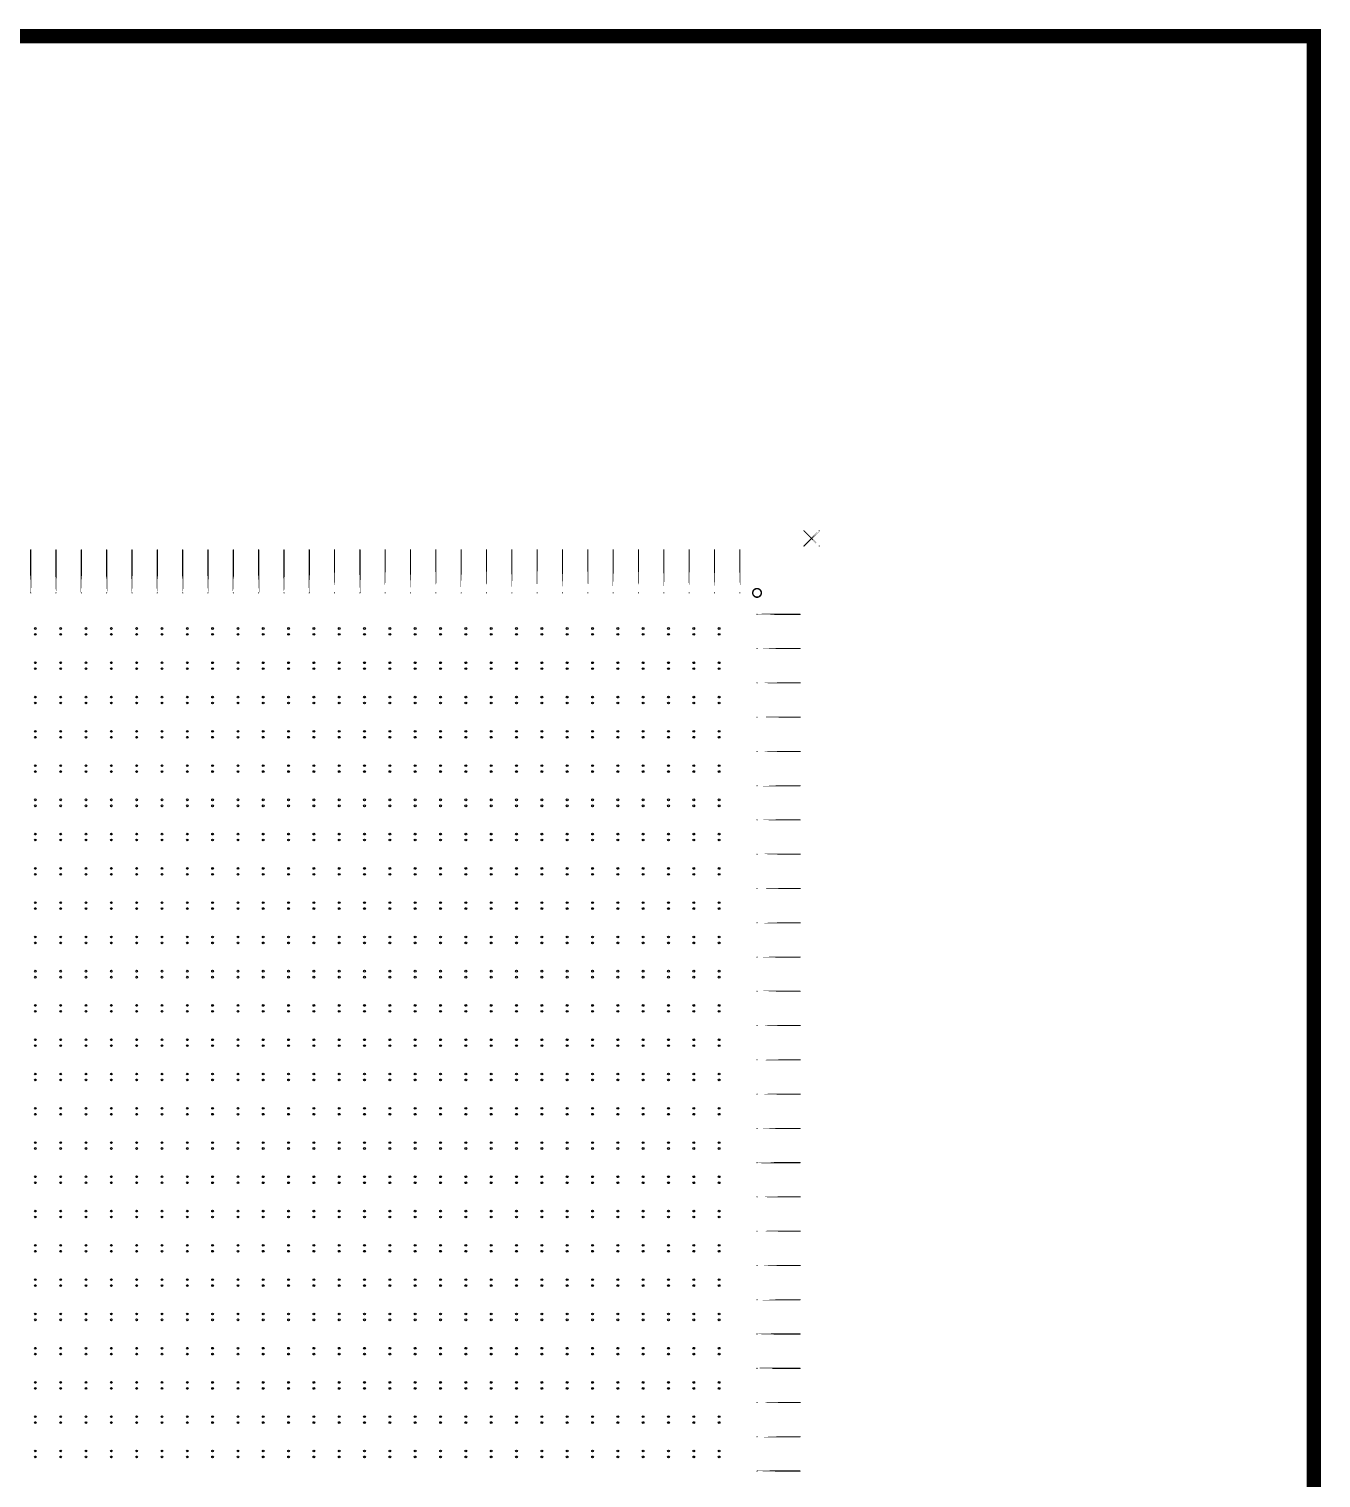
# Model space of a CAD drawing. Extents: x 11 to 212, y 11 to 212.
# Drawn here: x 121.7 to 211.7, y 110.7 to 211.7 of the extents above; entities that cross this region are included whole.
import ezdxf

# ---------------------------------------------------------------- set-up
doc = ezdxf.new("R2010")
doc.units = 0
doc.layers.get('0').update_dxf_attribs({"linetype": 'continuous'})
doc.layers.add('P1', color=7, linetype='continuous')

# ---------------------------------------------------------------- blocks, each defined once
blk = doc.blocks.new('cutlineendpoint')
at = {"const_width": 0.04}
blk.add_lwpolyline([(-0.02, 0, 1), (0.02, 0, 1)], format="xyb", close=True, dxfattribs=at)

msp = doc.modelspace()

# ---------------------------------------------------------------- linework, layer by layer
at = {"layer": 'P1'}
for points, const_width in [([(11.2, 211.2), (211.2, 211.2), (211.2, 11.2), (11.2, 11.2)], 1), ([(176.73, 176.73), (175.67, 175.67)], 0.08), ([(176.73, 175.67), (175.67, 176.73)], 0.08), ([(121.79, 172.4), (121.79, 175.4)], 0.08), ([(123.55, 172.4), (123.55, 175.4)], 0.08), ([(125.32, 172.4), (125.32, 175.4)], 0.08), ([(127.08, 172.4), (127.08, 175.4)], 0.08), ([(128.85, 172.4), (128.85, 175.4)], 0.08), ([(130.61, 172.4), (130.61, 175.4)], 0.08), ([(132.38, 172.4), (132.38, 175.4)], 0.08), ([(134.14, 172.4), (134.14, 175.4)], 0.08), ([(135.91, 172.4), (135.91, 175.4)], 0.08), ([(137.67, 172.4), (137.67, 175.4)], 0.08), ([(139.44, 172.4), (139.44, 175.4)], 0.08), ([(141.2, 172.4), (141.2, 175.4)], 0.08), ([(142.96, 172.4), (142.96, 175.4)], 0.08), ([(144.73, 172.4), (144.73, 175.4)], 0.08), ([(146.49, 172.4), (146.49, 175.4)], 0.08), ([(148.26, 172.4), (148.26, 175.4)], 0.08), ([(150.02, 172.4), (150.02, 175.4)], 0.08), ([(151.79, 172.4), (151.79, 175.4)], 0.08), ([(153.55, 172.4), (153.55, 175.4)], 0.08), ([(155.32, 172.4), (155.32, 175.4)], 0.08), ([(157.08, 172.4), (157.08, 175.4)], 0.08), ([(158.85, 172.4), (158.85, 175.4)], 0.08), ([(160.61, 172.4), (160.61, 175.4)], 0.08), ([(162.38, 172.4), (162.38, 175.4)], 0.08), ([(164.14, 172.4), (164.14, 175.4)], 0.08), ([(165.91, 172.4), (165.91, 175.4)], 0.08), ([(167.67, 172.4), (167.67, 175.4)], 0.08), ([(169.44, 172.4), (169.44, 175.4)], 0.08), ([(171.2, 172.4), (171.2, 175.4)], 0.08), ([(172.4, 170.91), (175.4, 170.91)], 0.08), ([(172.4, 168.52), (175.4, 168.52)], 0.08), ([(172.4, 166.13), (175.4, 166.13)], 0.08), ([(172.4, 163.74), (175.4, 163.74)], 0.08), ([(172.4, 161.35), (175.4, 161.35)], 0.08), ([(172.4, 158.96), (175.4, 158.96)], 0.08), ([(172.4, 156.58), (175.4, 156.58)], 0.08), ([(172.4, 154.19), (175.4, 154.19)], 0.08), ([(172.4, 151.8), (175.4, 151.8)], 0.08), ([(172.4, 149.41), (175.4, 149.41)], 0.08), ([(172.4, 147.02), (175.4, 147.02)], 0.08), ([(172.4, 144.64), (175.4, 144.64)], 0.08), ([(172.4, 142.25), (175.4, 142.25)], 0.08), ([(172.4, 139.86), (175.4, 139.86)], 0.08), ([(172.4, 137.47), (175.4, 137.47)], 0.08), ([(172.4, 135.08), (175.4, 135.08)], 0.08), ([(172.4, 132.69), (175.4, 132.69)], 0.08), ([(172.4, 130.31), (175.4, 130.31)], 0.08), ([(172.4, 127.92), (175.4, 127.92)], 0.08), ([(172.4, 125.53), (175.4, 125.53)], 0.08), ([(172.4, 123.14), (175.4, 123.14)], 0.08), ([(172.4, 120.75), (175.4, 120.75)], 0.08), ([(172.4, 118.36), (175.4, 118.36)], 0.08), ([(172.4, 115.98), (175.4, 115.98)], 0.08), ([(172.4, 113.59), (175.4, 113.59)], 0.08), ([(172.4, 111.2), (175.4, 111.2)], 0.08)]:
    msp.add_lwpolyline(points, close=True, dxfattribs=dict(at, const_width=const_width))
at = {"layer": 'P1', "const_width": 0.1}
msp.add_lwpolyline([(172.1, 172.4, 1), (172.7, 172.4, 1)], format="xyb", close=True, dxfattribs=at)
at = {"layer": 'P1'}
for centre in [(122.11, 169.92), (123.88, 169.92), (125.64, 169.92), (127.41, 169.92), (129.17, 169.92), (130.94, 169.92), (132.7, 169.92), (134.46, 169.92), (136.23, 169.92), (137.99, 169.92), (139.76, 169.92), (141.52, 169.92), (143.29, 169.92), (145.05, 169.92), (146.82, 169.92), (148.58, 169.92), (150.35, 169.92), (152.11, 169.92), (153.88, 169.92), (155.64, 169.92), (157.41, 169.92), (159.17, 169.92), (160.94, 169.92), (162.7, 169.92), (164.46, 169.92), (166.23, 169.92), (167.99, 169.92), (169.76, 169.92), (122.11, 169.51), (123.88, 169.51), (125.64, 169.51), (127.41, 169.51), (129.17, 169.51), (130.94, 169.51), (132.7, 169.51), (134.46, 169.51), (136.23, 169.51), (137.99, 169.51), (139.76, 169.51), (141.52, 169.51), (143.29, 169.51), (145.05, 169.51), (146.82, 169.51), (148.58, 169.51), (150.35, 169.51), (152.11, 169.51), (153.88, 169.51), (155.64, 169.51), (157.41, 169.51), (159.17, 169.51), (160.94, 169.51), (162.7, 169.51), (164.46, 169.51), (166.23, 169.51), (167.99, 169.51), (169.76, 169.51), (122.11, 167.53), (122.11, 167.12), (123.88, 167.53), (123.88, 167.12), (125.64, 167.53), (125.64, 167.12), (127.41, 167.53), (127.41, 167.12), (129.17, 167.53), (129.17, 167.12), (130.94, 167.53), (130.94, 167.12), (132.7, 167.53), (132.7, 167.12), (134.46, 167.53), (134.46, 167.12), (136.23, 167.53), (136.23, 167.12), (137.99, 167.53), (137.99, 167.12), (139.76, 167.53), (139.76, 167.12), (141.52, 167.53), (141.52, 167.12), (143.29, 167.53), (143.29, 167.12), (145.05, 167.53), (145.05, 167.12), (146.82, 167.53), (146.82, 167.12), (148.58, 167.53), (148.58, 167.12), (150.35, 167.53), (150.35, 167.12), (152.11, 167.53), (152.11, 167.12), (153.88, 167.53), (153.88, 167.12), (155.64, 167.53), (155.64, 167.12), (157.41, 167.53), (157.41, 167.12), (159.17, 167.53), (159.17, 167.12), (160.94, 167.53), (160.94, 167.12), (162.7, 167.53), (162.7, 167.12), (164.46, 167.53), (164.46, 167.12), (166.23, 167.53), (166.23, 167.12), (167.99, 167.53), (167.99, 167.12), (169.76, 167.53), (169.76, 167.12), (122.11, 165.14), (122.11, 164.73), (123.88, 165.14), (123.88, 164.73), (125.64, 165.14), (125.64, 164.73), (127.41, 165.14), (127.41, 164.73), (129.17, 165.14), (129.17, 164.73), (130.94, 165.14), (130.94, 164.73), (132.7, 165.14), (132.7, 164.73), (134.46, 165.14), (134.46, 164.73), (136.23, 165.14), (136.23, 164.73), (137.99, 165.14), (137.99, 164.73), (139.76, 165.14), (139.76, 164.73), (141.52, 165.14), (141.52, 164.73), (143.29, 165.14), (143.29, 164.73), (145.05, 165.14), (145.05, 164.73), (146.82, 165.14), (146.82, 164.73), (148.58, 165.14), (148.58, 164.73), (150.35, 165.14), (150.35, 164.73), (152.11, 165.14), (152.11, 164.73), (153.88, 165.14), (153.88, 164.73), (155.64, 165.14), (155.64, 164.73), (157.41, 165.14), (157.41, 164.73), (159.17, 165.14), (159.17, 164.73), (160.94, 165.14), (160.94, 164.73), (162.7, 165.14), (162.7, 164.73), (164.46, 165.14), (164.46, 164.73), (166.23, 165.14), (166.23, 164.73), (167.99, 165.14), (167.99, 164.73), (169.76, 165.14), (169.76, 164.73), (122.11, 162.75), (123.88, 162.75), (125.64, 162.75), (127.41, 162.75), (129.17, 162.75), (130.94, 162.75), (132.7, 162.75), (134.46, 162.75), (136.23, 162.75), (137.99, 162.75), (139.76, 162.75), (141.52, 162.75), (143.29, 162.75), (145.05, 162.75), (146.82, 162.75), (148.58, 162.75), (150.35, 162.75), (152.11, 162.75), (153.88, 162.75), (155.64, 162.75), (157.41, 162.75), (159.17, 162.75), (160.94, 162.75), (162.7, 162.75), (164.46, 162.75), (166.23, 162.75), (167.99, 162.75), (169.76, 162.75), (122.11, 162.34), (123.88, 162.34), (125.64, 162.34), (127.41, 162.34), (129.17, 162.34), (130.94, 162.34), (132.7, 162.34), (134.46, 162.34), (136.23, 162.34), (137.99, 162.34), (139.76, 162.34), (141.52, 162.34), (143.29, 162.34), (145.05, 162.34), (146.82, 162.34), (148.58, 162.34), (150.35, 162.34), (152.11, 162.34), (153.88, 162.34), (155.64, 162.34), (157.41, 162.34), (159.17, 162.34), (160.94, 162.34), (162.7, 162.34), (164.46, 162.34), (166.23, 162.34), (167.99, 162.34), (169.76, 162.34), (122.11, 160.36), (122.11, 159.95), (123.88, 160.36), (123.88, 159.95), (125.64, 160.36), (125.64, 159.95), (127.41, 160.36), (127.41, 159.95), (129.17, 160.36), (129.17, 159.95), (130.94, 160.36), (130.94, 159.95), (132.7, 160.36), (132.7, 159.95), (134.46, 160.36), (134.46, 159.95), (136.23, 160.36), (136.23, 159.95), (137.99, 160.36), (137.99, 159.95), (139.76, 160.36), (139.76, 159.95), (141.52, 160.36), (141.52, 159.95), (143.29, 160.36), (143.29, 159.95), (145.05, 160.36), (145.05, 159.95), (146.82, 160.36), (146.82, 159.95), (148.58, 160.36), (148.58, 159.95), (150.35, 160.36), (150.35, 159.95), (152.11, 160.36), (152.11, 159.95), (153.88, 160.36), (153.88, 159.95), (155.64, 160.36), (155.64, 159.95), (157.41, 160.36), (157.41, 159.95), (159.17, 160.36), (159.17, 159.95), (160.94, 160.36), (160.94, 159.95), (162.7, 160.36), (162.7, 159.95), (164.46, 160.36), (164.46, 159.95), (166.23, 160.36), (166.23, 159.95), (167.99, 160.36), (167.99, 159.95), (169.76, 160.36), (169.76, 159.95), (122.11, 157.98), (122.11, 157.56), (123.88, 157.98), (123.88, 157.56), (125.64, 157.98), (125.64, 157.56), (127.41, 157.98), (127.41, 157.56), (129.17, 157.98), (129.17, 157.56), (130.94, 157.98), (130.94, 157.56), (132.7, 157.98), (132.7, 157.56), (134.46, 157.98), (134.46, 157.56), (136.23, 157.98), (136.23, 157.56), (137.99, 157.98), (137.99, 157.56), (139.76, 157.98), (139.76, 157.56), (141.52, 157.98), (141.52, 157.56), (143.29, 157.98), (143.29, 157.56), (145.05, 157.98), (145.05, 157.56), (146.82, 157.98), (146.82, 157.56), (148.58, 157.98), (148.58, 157.56), (150.35, 157.98), (150.35, 157.56), (152.11, 157.98), (152.11, 157.56), (153.88, 157.98), (153.88, 157.56), (155.64, 157.98), (155.64, 157.56), (157.41, 157.98), (157.41, 157.56), (159.17, 157.98), (159.17, 157.56), (160.94, 157.98), (160.94, 157.56), (162.7, 157.98), (162.7, 157.56), (164.46, 157.98), (164.46, 157.56), (166.23, 157.98), (166.23, 157.56), (167.99, 157.98), (167.99, 157.56), (169.76, 157.98), (169.76, 157.56), (122.11, 155.59), (123.88, 155.59), (125.64, 155.59), (127.41, 155.59), (129.17, 155.59), (130.94, 155.59), (132.7, 155.59), (134.46, 155.59), (136.23, 155.59), (137.99, 155.59), (139.76, 155.59), (141.52, 155.59), (143.29, 155.59), (145.05, 155.59), (146.82, 155.59), (148.58, 155.59), (150.35, 155.59), (152.11, 155.59), (153.88, 155.59), (155.64, 155.59), (157.41, 155.59), (159.17, 155.59), (160.94, 155.59), (162.7, 155.59), (164.46, 155.59), (166.23, 155.59), (167.99, 155.59), (169.76, 155.59), (122.11, 155.18), (123.88, 155.18), (125.64, 155.18), (127.41, 155.18), (129.17, 155.18), (130.94, 155.18), (132.7, 155.18), (134.46, 155.18), (136.23, 155.18), (137.99, 155.18), (139.76, 155.18), (141.52, 155.18), (143.29, 155.18), (145.05, 155.18), (146.82, 155.18), (148.58, 155.18), (150.35, 155.18), (152.11, 155.18), (153.88, 155.18), (155.64, 155.18), (157.41, 155.18), (159.17, 155.18), (160.94, 155.18), (162.7, 155.18), (164.46, 155.18), (166.23, 155.18), (167.99, 155.18), (169.76, 155.18), (122.11, 153.2), (122.11, 152.79), (123.88, 153.2), (123.88, 152.79), (125.64, 153.2), (125.64, 152.79), (127.41, 153.2), (127.41, 152.79), (129.17, 153.2), (129.17, 152.79), (130.94, 153.2), (130.94, 152.79), (132.7, 153.2), (132.7, 152.79), (134.46, 153.2), (134.46, 152.79), (136.23, 153.2), (136.23, 152.79), (137.99, 153.2), (137.99, 152.79), (139.76, 153.2), (139.76, 152.79), (141.52, 153.2), (141.52, 152.79), (143.29, 153.2), (143.29, 152.79), (145.05, 153.2), (145.05, 152.79), (146.82, 153.2), (146.82, 152.79), (148.58, 153.2), (148.58, 152.79), (150.35, 153.2), (150.35, 152.79), (152.11, 153.2), (152.11, 152.79), (153.88, 153.2), (153.88, 152.79), (155.64, 153.2), (155.64, 152.79), (157.41, 153.2), (157.41, 152.79), (159.17, 153.2), (159.17, 152.79), (160.94, 153.2), (160.94, 152.79), (162.7, 153.2), (162.7, 152.79), (164.46, 153.2), (164.46, 152.79), (166.23, 153.2), (166.23, 152.79), (167.99, 153.2), (167.99, 152.79), (169.76, 153.2), (169.76, 152.79), (122.11, 150.81), (123.88, 150.81), (125.64, 150.81), (127.41, 150.81), (129.17, 150.81), (130.94, 150.81), (132.7, 150.81), (134.46, 150.81), (136.23, 150.81), (137.99, 150.81), (139.76, 150.81), (141.52, 150.81), (143.29, 150.81), (145.05, 150.81), (146.82, 150.81), (148.58, 150.81), (150.35, 150.81), (152.11, 150.81), (153.88, 150.81), (155.64, 150.81), (157.41, 150.81), (159.17, 150.81), (160.94, 150.81), (162.7, 150.81), (164.46, 150.81), (166.23, 150.81), (167.99, 150.81), (169.76, 150.81), (122.11, 150.4), (123.88, 150.4), (125.64, 150.4), (127.41, 150.4), (129.17, 150.4), (130.94, 150.4), (132.7, 150.4), (134.46, 150.4), (136.23, 150.4), (137.99, 150.4), (139.76, 150.4), (141.52, 150.4), (143.29, 150.4), (145.05, 150.4), (146.82, 150.4), (148.58, 150.4), (150.35, 150.4), (152.11, 150.4), (153.88, 150.4), (155.64, 150.4), (157.41, 150.4), (159.17, 150.4), (160.94, 150.4), (162.7, 150.4), (164.46, 150.4), (166.23, 150.4), (167.99, 150.4), (169.76, 150.4), (122.11, 148.42), (123.88, 148.42), (125.64, 148.42), (127.41, 148.42), (129.17, 148.42), (130.94, 148.42), (132.7, 148.42), (134.46, 148.42), (136.23, 148.42), (137.99, 148.42), (139.76, 148.42), (141.52, 148.42), (143.29, 148.42), (145.05, 148.42), (146.82, 148.42), (148.58, 148.42), (150.35, 148.42), (152.11, 148.42), (153.88, 148.42), (155.64, 148.42), (157.41, 148.42), (159.17, 148.42), (160.94, 148.42), (162.7, 148.42), (164.46, 148.42), (166.23, 148.42), (167.99, 148.42), (169.76, 148.42), (122.11, 148.01), (123.88, 148.01), (125.64, 148.01), (127.41, 148.01), (129.17, 148.01), (130.94, 148.01), (132.7, 148.01), (134.46, 148.01), (136.23, 148.01), (137.99, 148.01), (139.76, 148.01), (141.52, 148.01), (143.29, 148.01), (145.05, 148.01), (146.82, 148.01), (148.58, 148.01), (150.35, 148.01), (152.11, 148.01), (153.88, 148.01), (155.64, 148.01), (157.41, 148.01), (159.17, 148.01), (160.94, 148.01), (162.7, 148.01), (164.46, 148.01), (166.23, 148.01), (167.99, 148.01), (169.76, 148.01), (122.11, 146.04), (122.11, 145.62), (123.88, 146.04), (123.88, 145.62), (125.64, 146.04), (125.64, 145.62), (127.41, 146.04), (127.41, 145.62), (129.17, 146.04), (129.17, 145.62), (130.94, 146.04), (130.94, 145.62), (132.7, 146.04), (132.7, 145.62), (134.46, 146.04), (134.46, 145.62), (136.23, 146.04), (136.23, 145.62), (137.99, 146.04), (137.99, 145.62), (139.76, 146.04), (139.76, 145.62), (141.52, 146.04), (141.52, 145.62), (143.29, 146.04), (143.29, 145.62), (145.05, 146.04), (145.05, 145.62), (146.82, 146.04), (146.82, 145.62), (148.58, 146.04), (148.58, 145.62), (150.35, 146.04), (150.35, 145.62), (152.11, 146.04), (152.11, 145.62), (153.88, 146.04), (153.88, 145.62), (155.64, 146.04), (155.64, 145.62), (157.41, 146.04), (157.41, 145.62), (159.17, 146.04), (159.17, 145.62), (160.94, 146.04), (160.94, 145.62), (162.7, 146.04), (162.7, 145.62), (164.46, 146.04), (164.46, 145.62), (166.23, 146.04), (166.23, 145.62), (167.99, 146.04), (167.99, 145.62), (169.76, 146.04), (169.76, 145.62), (122.11, 143.65), (123.88, 143.65), (125.64, 143.65), (127.41, 143.65), (129.17, 143.65), (130.94, 143.65), (132.7, 143.65), (134.46, 143.65), (136.23, 143.65), (137.99, 143.65), (139.76, 143.65), (141.52, 143.65), (143.29, 143.65), (145.05, 143.65), (146.82, 143.65), (148.58, 143.65), (150.35, 143.65), (152.11, 143.65), (153.88, 143.65), (155.64, 143.65), (157.41, 143.65), (159.17, 143.65), (160.94, 143.65), (162.7, 143.65), (164.46, 143.65), (166.23, 143.65), (167.99, 143.65), (169.76, 143.65), (122.11, 143.24), (123.88, 143.24), (125.64, 143.24), (127.41, 143.24), (129.17, 143.24), (130.94, 143.24), (132.7, 143.24), (134.46, 143.24), (136.23, 143.24), (137.99, 143.24), (139.76, 143.24), (141.52, 143.24), (143.29, 143.24), (145.05, 143.24), (146.82, 143.24), (148.58, 143.24), (150.35, 143.24), (152.11, 143.24), (153.88, 143.24), (155.64, 143.24), (157.41, 143.24), (159.17, 143.24), (160.94, 143.24), (162.7, 143.24), (164.46, 143.24), (166.23, 143.24), (167.99, 143.24), (169.76, 143.24), (122.11, 141.26), (122.11, 140.85), (123.88, 141.26), (123.88, 140.85), (125.64, 141.26), (125.64, 140.85), (127.41, 141.26), (127.41, 140.85), (129.17, 141.26), (129.17, 140.85), (130.94, 141.26), (130.94, 140.85), (132.7, 141.26), (132.7, 140.85), (134.46, 141.26), (134.46, 140.85), (136.23, 141.26), (136.23, 140.85), (137.99, 141.26), (137.99, 140.85), (139.76, 141.26), (139.76, 140.85), (141.52, 141.26), (141.52, 140.85), (143.29, 141.26), (143.29, 140.85), (145.05, 141.26), (145.05, 140.85), (146.82, 141.26), (146.82, 140.85), (148.58, 141.26), (148.58, 140.85), (150.35, 141.26), (150.35, 140.85), (152.11, 141.26), (152.11, 140.85), (153.88, 141.26), (153.88, 140.85), (155.64, 141.26), (155.64, 140.85), (157.41, 141.26), (157.41, 140.85), (159.17, 141.26), (159.17, 140.85), (160.94, 141.26), (160.94, 140.85), (162.7, 141.26), (162.7, 140.85), (164.46, 141.26), (164.46, 140.85), (166.23, 141.26), (166.23, 140.85), (167.99, 141.26), (167.99, 140.85), (169.76, 141.26), (169.76, 140.85), (122.11, 138.87), (122.11, 138.46), (123.88, 138.87), (123.88, 138.46), (125.64, 138.87), (125.64, 138.46), (127.41, 138.87), (127.41, 138.46), (129.17, 138.87), (129.17, 138.46), (130.94, 138.87), (130.94, 138.46), (132.7, 138.87), (132.7, 138.46), (134.46, 138.87), (134.46, 138.46), (136.23, 138.87), (136.23, 138.46), (137.99, 138.87), (137.99, 138.46), (139.76, 138.87), (139.76, 138.46), (141.52, 138.87), (141.52, 138.46), (143.29, 138.87), (143.29, 138.46), (145.05, 138.87), (145.05, 138.46), (146.82, 138.87), (146.82, 138.46), (148.58, 138.87), (148.58, 138.46), (150.35, 138.87), (150.35, 138.46), (152.11, 138.87), (152.11, 138.46), (153.88, 138.87), (153.88, 138.46), (155.64, 138.87), (155.64, 138.46), (157.41, 138.87), (157.41, 138.46), (159.17, 138.87), (159.17, 138.46), (160.94, 138.87), (160.94, 138.46), (162.7, 138.87), (162.7, 138.46), (164.46, 138.87), (164.46, 138.46), (166.23, 138.87), (166.23, 138.46), (167.99, 138.87), (167.99, 138.46), (169.76, 138.87), (169.76, 138.46), (122.11, 136.48), (123.88, 136.48), (125.64, 136.48), (127.41, 136.48), (129.17, 136.48), (130.94, 136.48), (132.7, 136.48), (134.46, 136.48), (136.23, 136.48), (137.99, 136.48), (139.76, 136.48), (141.52, 136.48), (143.29, 136.48), (145.05, 136.48), (146.82, 136.48), (148.58, 136.48), (150.35, 136.48), (152.11, 136.48), (153.88, 136.48), (155.64, 136.48), (157.41, 136.48), (159.17, 136.48), (160.94, 136.48), (162.7, 136.48), (164.46, 136.48), (166.23, 136.48), (167.99, 136.48), (169.76, 136.48), (122.11, 136.07), (123.88, 136.07), (125.64, 136.07), (127.41, 136.07), (129.17, 136.07), (130.94, 136.07), (132.7, 136.07), (134.46, 136.07), (136.23, 136.07), (137.99, 136.07), (139.76, 136.07), (141.52, 136.07), (143.29, 136.07), (145.05, 136.07), (146.82, 136.07), (148.58, 136.07), (150.35, 136.07), (152.11, 136.07), (153.88, 136.07), (155.64, 136.07), (157.41, 136.07), (159.17, 136.07), (160.94, 136.07), (162.7, 136.07), (164.46, 136.07), (166.23, 136.07), (167.99, 136.07), (169.76, 136.07), (122.11, 134.09), (122.11, 133.68), (123.88, 134.09), (123.88, 133.68), (125.64, 134.09), (125.64, 133.68), (127.41, 134.09), (127.41, 133.68), (129.17, 134.09), (129.17, 133.68), (130.94, 134.09), (130.94, 133.68), (132.7, 134.09), (132.7, 133.68), (134.46, 134.09), (134.46, 133.68), (136.23, 134.09), (136.23, 133.68), (137.99, 134.09), (137.99, 133.68), (139.76, 134.09), (139.76, 133.68), (141.52, 134.09), (141.52, 133.68), (143.29, 134.09), (143.29, 133.68), (145.05, 134.09), (145.05, 133.68), (146.82, 134.09), (146.82, 133.68), (148.58, 134.09), (148.58, 133.68), (150.35, 134.09), (150.35, 133.68), (152.11, 134.09), (152.11, 133.68), (153.88, 134.09), (153.88, 133.68), (155.64, 134.09), (155.64, 133.68), (157.41, 134.09), (157.41, 133.68), (159.17, 134.09), (159.17, 133.68), (160.94, 134.09), (160.94, 133.68), (162.7, 134.09), (162.7, 133.68), (164.46, 134.09), (164.46, 133.68), (166.23, 134.09), (166.23, 133.68), (167.99, 134.09), (167.99, 133.68), (169.76, 134.09), (169.76, 133.68), (122.11, 131.71), (122.11, 131.29), (123.88, 131.71), (123.88, 131.29), (125.64, 131.71), (125.64, 131.29), (127.41, 131.71), (127.41, 131.29), (129.17, 131.71), (129.17, 131.29), (130.94, 131.71), (130.94, 131.29), (132.7, 131.71), (132.7, 131.29), (134.46, 131.71), (134.46, 131.29), (136.23, 131.71), (136.23, 131.29), (137.99, 131.71), (137.99, 131.29), (139.76, 131.71), (139.76, 131.29), (141.52, 131.71), (141.52, 131.29), (143.29, 131.71), (143.29, 131.29), (145.05, 131.71), (145.05, 131.29), (146.82, 131.71), (146.82, 131.29), (148.58, 131.71), (148.58, 131.29), (150.35, 131.71), (150.35, 131.29), (152.11, 131.71), (152.11, 131.29), (153.88, 131.71), (153.88, 131.29), (155.64, 131.71), (155.64, 131.29), (157.41, 131.71), (157.41, 131.29), (159.17, 131.71), (159.17, 131.29), (160.94, 131.71), (160.94, 131.29), (162.7, 131.71), (162.7, 131.29), (164.46, 131.71), (164.46, 131.29), (166.23, 131.71), (166.23, 131.29), (167.99, 131.71), (167.99, 131.29), (169.76, 131.71), (169.76, 131.29), (122.11, 129.32), (123.88, 129.32), (125.64, 129.32), (127.41, 129.32), (129.17, 129.32), (130.94, 129.32), (132.7, 129.32), (134.46, 129.32), (136.23, 129.32), (137.99, 129.32), (139.76, 129.32), (141.52, 129.32), (143.29, 129.32), (145.05, 129.32), (146.82, 129.32), (148.58, 129.32), (150.35, 129.32), (152.11, 129.32), (153.88, 129.32), (155.64, 129.32), (157.41, 129.32), (159.17, 129.32), (160.94, 129.32), (162.7, 129.32), (164.46, 129.32), (166.23, 129.32), (167.99, 129.32), (169.76, 129.32), (122.11, 128.91), (123.88, 128.91), (125.64, 128.91), (127.41, 128.91), (129.17, 128.91), (130.94, 128.91), (132.7, 128.91), (134.46, 128.91), (136.23, 128.91), (137.99, 128.91), (139.76, 128.91), (141.52, 128.91), (143.29, 128.91), (145.05, 128.91), (146.82, 128.91), (148.58, 128.91), (150.35, 128.91), (152.11, 128.91), (153.88, 128.91), (155.64, 128.91), (157.41, 128.91), (159.17, 128.91), (160.94, 128.91), (162.7, 128.91), (164.46, 128.91), (166.23, 128.91), (167.99, 128.91), (169.76, 128.91), (122.11, 126.93), (122.11, 126.52), (123.88, 126.93), (123.88, 126.52), (125.64, 126.93), (125.64, 126.52), (127.41, 126.93), (127.41, 126.52), (129.17, 126.93), (129.17, 126.52), (130.94, 126.93), (130.94, 126.52), (132.7, 126.93), (132.7, 126.52), (134.46, 126.93), (134.46, 126.52), (136.23, 126.93), (136.23, 126.52), (137.99, 126.93), (137.99, 126.52), (139.76, 126.93), (139.76, 126.52), (141.52, 126.93), (141.52, 126.52), (143.29, 126.93), (143.29, 126.52), (145.05, 126.93), (145.05, 126.52), (146.82, 126.93), (146.82, 126.52), (148.58, 126.93), (148.58, 126.52), (150.35, 126.93), (150.35, 126.52), (152.11, 126.93), (152.11, 126.52), (153.88, 126.93), (153.88, 126.52), (155.64, 126.93), (155.64, 126.52), (157.41, 126.93), (157.41, 126.52), (159.17, 126.93), (159.17, 126.52), (160.94, 126.93), (160.94, 126.52), (162.7, 126.93), (162.7, 126.52), (164.46, 126.93), (164.46, 126.52), (166.23, 126.93), (166.23, 126.52), (167.99, 126.93), (167.99, 126.52), (169.76, 126.93), (169.76, 126.52), (122.11, 124.54), (123.88, 124.54), (125.64, 124.54), (127.41, 124.54), (129.17, 124.54), (130.94, 124.54), (132.7, 124.54), (134.46, 124.54), (136.23, 124.54), (137.99, 124.54), (139.76, 124.54), (141.52, 124.54), (143.29, 124.54), (145.05, 124.54), (146.82, 124.54), (148.58, 124.54), (150.35, 124.54), (152.11, 124.54), (153.88, 124.54), (155.64, 124.54), (157.41, 124.54), (159.17, 124.54), (160.94, 124.54), (162.7, 124.54), (164.46, 124.54), (166.23, 124.54), (167.99, 124.54), (169.76, 124.54), (122.11, 124.13), (123.88, 124.13), (125.64, 124.13), (127.41, 124.13), (129.17, 124.13), (130.94, 124.13), (132.7, 124.13), (134.46, 124.13), (136.23, 124.13), (137.99, 124.13), (139.76, 124.13), (141.52, 124.13), (143.29, 124.13), (145.05, 124.13), (146.82, 124.13), (148.58, 124.13), (150.35, 124.13), (152.11, 124.13), (153.88, 124.13), (155.64, 124.13), (157.41, 124.13), (159.17, 124.13), (160.94, 124.13), (162.7, 124.13), (164.46, 124.13), (166.23, 124.13), (167.99, 124.13), (169.76, 124.13), (122.11, 122.15), (123.88, 122.15), (125.64, 122.15), (127.41, 122.15), (129.17, 122.15), (130.94, 122.15), (132.7, 122.15), (134.46, 122.15), (136.23, 122.15), (137.99, 122.15), (139.76, 122.15), (141.52, 122.15), (143.29, 122.15), (145.05, 122.15), (146.82, 122.15), (148.58, 122.15), (150.35, 122.15), (152.11, 122.15), (153.88, 122.15), (155.64, 122.15), (157.41, 122.15), (159.17, 122.15), (160.94, 122.15), (162.7, 122.15), (164.46, 122.15), (166.23, 122.15), (167.99, 122.15), (169.76, 122.15), (122.11, 121.74), (123.88, 121.74), (125.64, 121.74), (127.41, 121.74), (129.17, 121.74), (130.94, 121.74), (132.7, 121.74), (134.46, 121.74), (136.23, 121.74), (137.99, 121.74), (139.76, 121.74), (141.52, 121.74), (143.29, 121.74), (145.05, 121.74), (146.82, 121.74), (148.58, 121.74), (150.35, 121.74), (152.11, 121.74), (153.88, 121.74), (155.64, 121.74), (157.41, 121.74), (159.17, 121.74), (160.94, 121.74), (162.7, 121.74), (164.46, 121.74), (166.23, 121.74), (167.99, 121.74), (169.76, 121.74), (122.11, 119.76), (122.11, 119.35), (123.88, 119.76), (123.88, 119.35), (125.64, 119.76), (125.64, 119.35), (127.41, 119.76), (127.41, 119.35), (129.17, 119.76), (129.17, 119.35), (130.94, 119.76), (130.94, 119.35), (132.7, 119.76), (132.7, 119.35), (134.46, 119.76), (134.46, 119.35), (136.23, 119.76), (136.23, 119.35), (137.99, 119.76), (137.99, 119.35), (139.76, 119.76), (139.76, 119.35), (141.52, 119.76), (141.52, 119.35), (143.29, 119.76), (143.29, 119.35), (145.05, 119.76), (145.05, 119.35), (146.82, 119.76), (146.82, 119.35), (148.58, 119.76), (148.58, 119.35), (150.35, 119.76), (150.35, 119.35), (152.11, 119.76), (152.11, 119.35), (153.88, 119.76), (153.88, 119.35), (155.64, 119.76), (155.64, 119.35), (157.41, 119.76), (157.41, 119.35), (159.17, 119.76), (159.17, 119.35), (160.94, 119.76), (160.94, 119.35), (162.7, 119.76), (162.7, 119.35), (164.46, 119.76), (164.46, 119.35), (166.23, 119.76), (166.23, 119.35), (167.99, 119.76), (167.99, 119.35), (169.76, 119.76), (169.76, 119.35), (122.11, 117.38), (123.88, 117.38), (125.64, 117.38), (127.41, 117.38), (129.17, 117.38), (130.94, 117.38), (132.7, 117.38), (134.46, 117.38), (136.23, 117.38), (137.99, 117.38), (139.76, 117.38), (141.52, 117.38), (143.29, 117.38), (145.05, 117.38), (146.82, 117.38), (148.58, 117.38), (150.35, 117.38), (152.11, 117.38), (153.88, 117.38), (155.64, 117.38), (157.41, 117.38), (159.17, 117.38), (160.94, 117.38), (162.7, 117.38), (164.46, 117.38), (166.23, 117.38), (167.99, 117.38), (169.76, 117.38), (122.11, 116.96), (123.88, 116.96), (125.64, 116.96), (127.41, 116.96), (129.17, 116.96), (130.94, 116.96), (132.7, 116.96), (134.46, 116.96), (136.23, 116.96), (137.99, 116.96), (139.76, 116.96), (141.52, 116.96), (143.29, 116.96), (145.05, 116.96), (146.82, 116.96), (148.58, 116.96), (150.35, 116.96), (152.11, 116.96), (153.88, 116.96), (155.64, 116.96), (157.41, 116.96), (159.17, 116.96), (160.94, 116.96), (162.7, 116.96), (164.46, 116.96), (166.23, 116.96), (167.99, 116.96), (169.76, 116.96), (122.11, 114.99), (122.11, 114.58), (123.88, 114.99), (123.88, 114.58), (125.64, 114.99), (125.64, 114.58), (127.41, 114.99), (127.41, 114.58), (129.17, 114.99), (129.17, 114.58), (130.94, 114.99), (130.94, 114.58), (132.7, 114.99), (132.7, 114.58), (134.46, 114.99), (134.46, 114.58), (136.23, 114.99), (136.23, 114.58), (137.99, 114.99), (137.99, 114.58), (139.76, 114.99), (139.76, 114.58), (141.52, 114.99), (141.52, 114.58), (143.29, 114.99), (143.29, 114.58), (145.05, 114.99), (145.05, 114.58), (146.82, 114.99), (146.82, 114.58), (148.58, 114.99), (148.58, 114.58), (150.35, 114.99), (150.35, 114.58), (152.11, 114.99), (152.11, 114.58), (153.88, 114.99), (153.88, 114.58), (155.64, 114.99), (155.64, 114.58), (157.41, 114.99), (157.41, 114.58), (159.17, 114.99), (159.17, 114.58), (160.94, 114.99), (160.94, 114.58), (162.7, 114.99), (162.7, 114.58), (164.46, 114.99), (164.46, 114.58), (166.23, 114.99), (166.23, 114.58), (167.99, 114.99), (167.99, 114.58), (169.76, 114.99), (169.76, 114.58), (122.11, 112.6), (122.11, 112.19), (123.88, 112.6), (123.88, 112.19), (125.64, 112.6), (125.64, 112.19), (127.41, 112.6), (127.41, 112.19), (129.17, 112.6), (129.17, 112.19), (130.94, 112.6), (130.94, 112.19), (132.7, 112.6), (132.7, 112.19), (134.46, 112.6), (134.46, 112.19), (136.23, 112.6), (136.23, 112.19), (137.99, 112.6), (137.99, 112.19), (139.76, 112.6), (139.76, 112.19), (141.52, 112.6), (141.52, 112.19), (143.29, 112.6), (143.29, 112.19), (145.05, 112.6), (145.05, 112.19), (146.82, 112.6), (146.82, 112.19), (148.58, 112.6), (148.58, 112.19), (150.35, 112.6), (150.35, 112.19), (152.11, 112.6), (152.11, 112.19), (153.88, 112.6), (153.88, 112.19), (155.64, 112.6), (155.64, 112.19), (157.41, 112.6), (157.41, 112.19), (159.17, 112.6), (159.17, 112.19), (160.94, 112.6), (160.94, 112.19), (162.7, 112.6), (162.7, 112.19), (164.46, 112.6), (164.46, 112.19), (166.23, 112.6), (166.23, 112.19), (167.99, 112.6), (167.99, 112.19), (169.76, 112.6), (169.76, 112.19)]:
    msp.add_circle(centre, 0.06, dxfattribs=at)

# ---------------------------------------------------------------- block references
for p in [(175.67, 176.73), (176.73, 176.73), (121.79, 175.4), (123.55, 175.4), (125.32, 175.4), (127.08, 175.4), (128.85, 175.4), (130.61, 175.4), (132.38, 175.4), (134.14, 175.4), (135.91, 175.4), (137.67, 175.4), (139.44, 175.4), (141.2, 175.4), (142.96, 175.4), (144.73, 175.4), (146.49, 175.4), (148.26, 175.4), (150.02, 175.4), (151.79, 175.4), (153.55, 175.4), (155.32, 175.4), (157.08, 175.4), (158.85, 175.4), (160.61, 175.4), (162.38, 175.4), (164.14, 175.4), (165.91, 175.4), (167.67, 175.4), (169.44, 175.4), (171.2, 175.4), (175.67, 175.67), (176.73, 175.67), (121.79, 172.4), (123.55, 172.4), (125.32, 172.4), (127.08, 172.4), (128.85, 172.4), (130.61, 172.4), (132.38, 172.4), (134.14, 172.4), (135.91, 172.4), (137.67, 172.4), (139.44, 172.4), (141.2, 172.4), (142.96, 172.4), (144.73, 172.4), (146.49, 172.4), (148.26, 172.4), (150.02, 172.4), (151.79, 172.4), (153.55, 172.4), (155.32, 172.4), (157.08, 172.4), (158.85, 172.4), (160.61, 172.4), (162.38, 172.4), (164.14, 172.4), (165.91, 172.4), (167.67, 172.4), (169.44, 172.4), (171.2, 172.4), (172.4, 170.91), (175.4, 170.91), (172.4, 168.52), (175.4, 168.52), (172.4, 166.13), (175.4, 166.13), (172.4, 163.74), (175.4, 163.74), (172.4, 161.35), (175.4, 161.35), (172.4, 158.96), (175.4, 158.96), (172.4, 156.58), (175.4, 156.58), (172.4, 154.19), (175.4, 154.19), (172.4, 151.8), (175.4, 151.8), (172.4, 149.41), (175.4, 149.41), (172.4, 147.02), (175.4, 147.02), (172.4, 144.64), (175.4, 144.64), (172.4, 142.25), (175.4, 142.25), (172.4, 139.86), (175.4, 139.86), (172.4, 137.47), (175.4, 137.47), (172.4, 135.08), (175.4, 135.08), (172.4, 132.69), (175.4, 132.69), (172.4, 130.31), (175.4, 130.31), (172.4, 127.92), (175.4, 127.92), (172.4, 125.53), (175.4, 125.53), (172.4, 123.14), (175.4, 123.14), (172.4, 120.75), (175.4, 120.75), (172.4, 118.36), (175.4, 118.36), (172.4, 115.98), (175.4, 115.98), (172.4, 113.59), (175.4, 113.59), (172.4, 111.2), (175.4, 111.2)]:
    msp.add_blockref('cutlineendpoint', p, dxfattribs=at)

doc.saveas('drawing.dxf')
